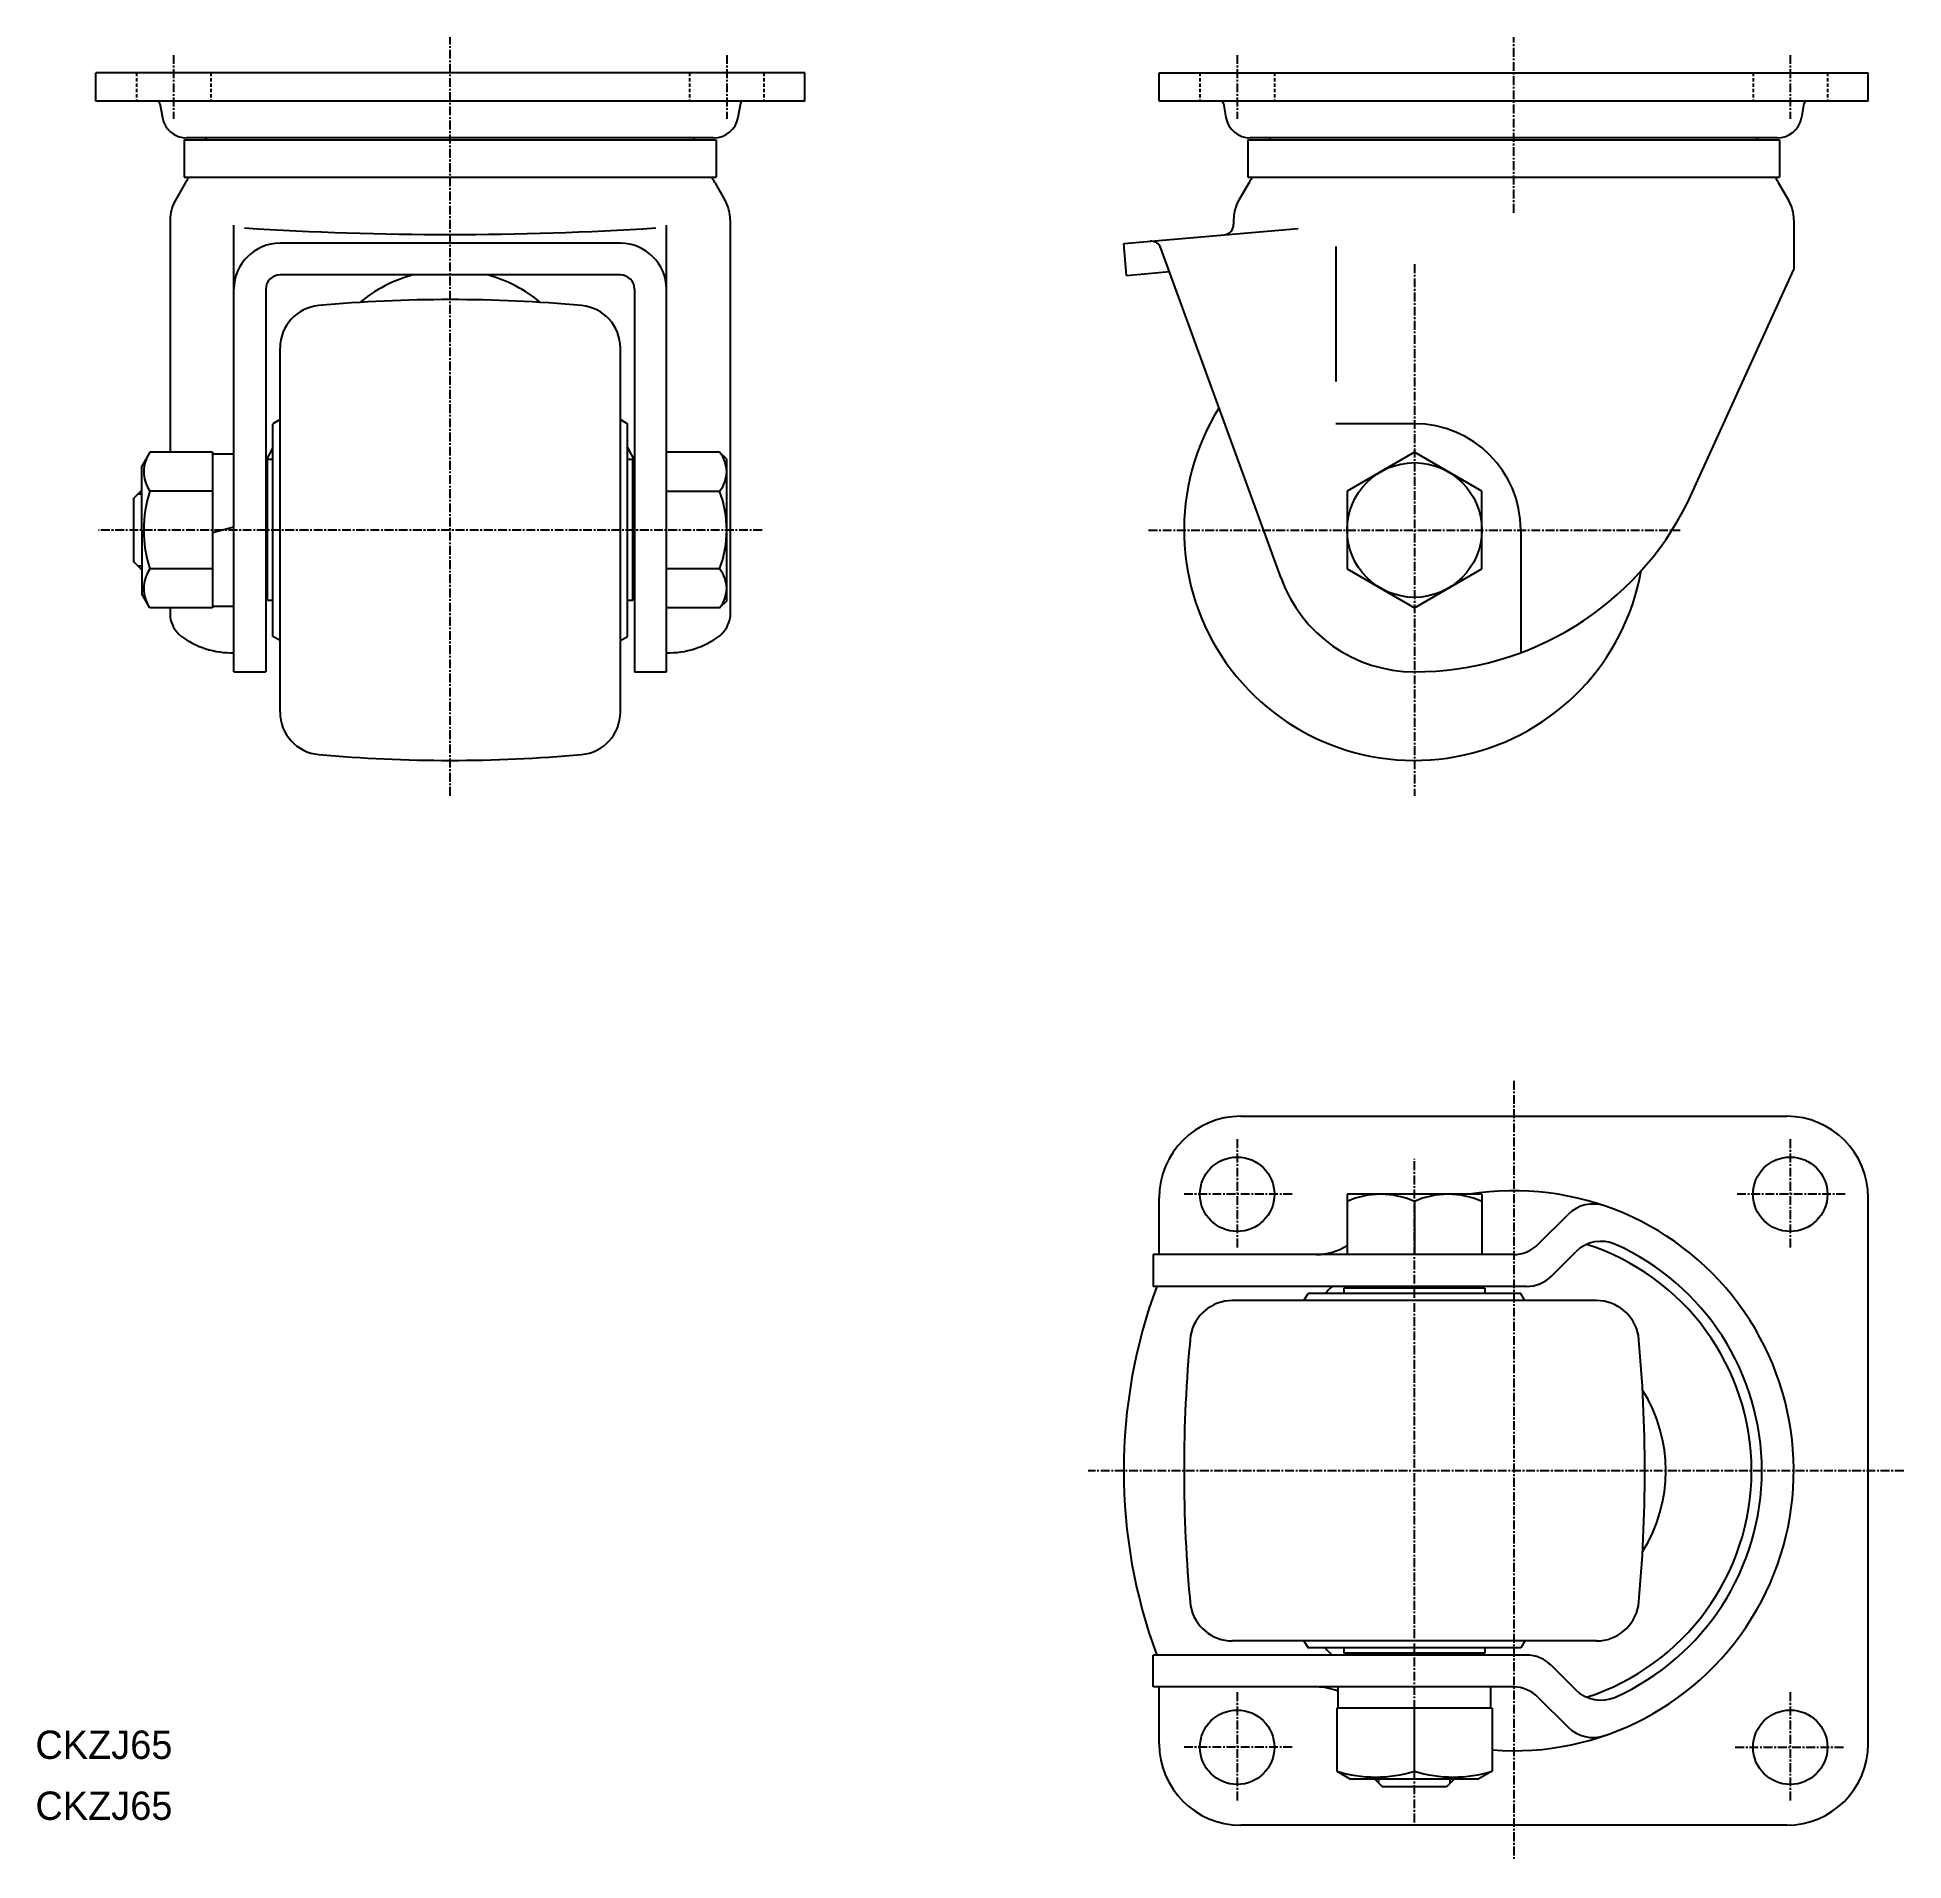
# Model space of a CAD drawing. Extents: x 0 to 264, y -6 to 251.
import ezdxf

# ---------------------------------------------------------------- set-up
doc = ezdxf.new("R2010")
doc.units = 0
doc.linetypes.add('CENTER', pattern=[2, 1.25, -0.25, 0.25, -0.25])
doc.linetypes.add('DASHED', pattern=[0.75, 0.5, -0.25])
doc.layers.get('0').update_dxf_attribs({"linetype": 'CONTINUOUS'})
doc.layers.add('CENTER', color=1, linetype='CENTER')

msp = doc.modelspace()

# ---------------------------------------------------------------- linework, layer by layer
at = {"color": 7, "linetype": 'CONTINUOUS'}
for p, q in [((108.5, 246.45), (8.5, 246.45)), ((8.5, 242.45), (8.5, 246.45)), ((108.5, 242.45), (108.5, 246.45)), ((158.5, 246.45), (258.5, 246.45)), ((158.5, 242.45), (158.5, 246.45)), ((258.5, 242.45), (258.5, 246.45)), ((108.5, 242.45), (8.5, 242.45)), ((258.5, 242.45), (158.5, 242.45)), ((17.56, 242.12), (17.91, 240.14)), ((99.44, 242.12), (99.09, 240.14)), ((167.56, 242.12), (167.91, 240.14)), ((249.44, 242.12), (249.09, 240.14)), ((21, 237.01), (21, 231.71)), ((21, 237.01), (96, 237.01)), ((95.65, 237.25), (21.35, 237.25)), ((24.24, 237.25), (24, 237.01)), ((92.76, 237.25), (93, 237.01)), ((96, 237.01), (96, 231.71)), ((171, 237.01), (246, 237.01)), ((171, 237.01), (171, 231.71)), ((245.65, 237.25), (171.35, 237.25)), ((174.24, 237.25), (174, 237.01)), ((242.76, 237.25), (243, 237.01)), ((246, 237.01), (246, 231.71)), ((21, 231.71), (96, 231.71)), ((171, 231.71), (246, 231.71)), ((21.18, 230.96), (19.74, 228.46)), ((95.82, 230.96), (97.26, 228.46)), ((171.18, 230.96), (169.74, 228.46)), ((245.82, 230.96), (247.26, 228.46)), ((19, 225.71), (19, 192.92)), ((28, 161.95), (28, 224.96)), ((89, 161.95), (89, 224.96)), ((98, 225.71), (98, 169.67)), ((153.5, 222.35), (178.09, 224.5)), ((169, 225.71), (169, 225.08)), ((248, 225.71), (248, 218.71)), ((82.5, 222.41), (34.5, 222.41)), ((153.89, 217.87), (153.5, 222.35)), ((175.69, 175.16), (158.75, 221.7)), ((183.4, 221.94), (183.4, 202.88)), ((233, 185.8), (248, 218.71)), ((32.5, 215.93), (32.5, 161.95)), ((82.5, 217.93), (34.5, 217.93)), ((82.5, 217.93), (34.5, 217.93)), ((84.5, 215.93), (84.5, 161.95)), ((153.89, 217.87), (159.95, 218.4)), ((34.5, 156.26), (34.5, 207.63)), ((82.5, 156.26), (82.5, 207.63)), ((34.5, 197.53), (33.5, 196.95)), ((82.5, 197.53), (83.5, 196.95)), ((33.5, 166.95), (33.5, 196.95)), ((83.5, 166.95), (83.5, 196.95)), ((194.5, 196.95), (183.4, 196.95)), ((16.14, 192.92), (15, 190.95)), ((25, 192.92), (16.14, 192.92)), ((25, 192.92), (25, 171.2)), ((25, 192.7), (28, 192.7)), ((33.5, 193.61), (32.5, 191.71)), ((83.5, 193.61), (84.5, 191.71)), ((96.5, 192.92), (89, 192.92)), ((97.5, 191.92), (96.5, 192.92)), ((194.5, 192.92), (185, 187.43)), ((204, 187.43), (194.5, 192.92)), ((15, 181.95), (15, 190.95)), ((32.75, 189.95), (32.5, 189.95)), ((33.5, 191.9), (32.75, 191.9)), ((32.75, 172), (32.75, 191.9)), ((84.25, 191.9), (83.5, 191.9)), ((84.25, 172), (84.25, 191.9)), ((84.5, 189.95), (84.25, 189.95)), ((97.5, 171.98), (97.5, 191.92)), ((15, 187.55), (13.9, 186.45)), ((25, 187.43), (16.14, 187.43)), ((89, 187.43), (96.5, 187.43)), ((185, 187.43), (185, 176.46)), ((204, 176.46), (204, 187.43)), ((13.9, 177.45), (13.9, 186.45)), ((15, 181.95), (15, 172.95)), ((28, 182.35), (25, 181.55)), ((25, 181.95), (25, 170.98)), ((209.5, 181.95), (209.5, 164.65)), ((15, 176.35), (13.9, 177.45)), ((25, 176.46), (16.14, 176.46)), ((96.5, 176.46), (89, 176.46)), ((185, 176.46), (194.5, 170.98)), ((194.5, 170.98), (204, 176.46)), ((32.75, 173.95), (32.5, 173.95)), ((84.5, 173.95), (84.25, 173.95)), ((16.14, 170.98), (15, 172.95)), ((25, 171.2), (28, 171.2)), ((33.5, 172), (32.75, 172)), ((84.25, 172), (83.5, 172)), ((97.5, 171.98), (96.5, 170.98)), ((25, 170.98), (16.14, 170.98)), ((19, 170.98), (19, 169.67)), ((96.5, 170.98), (89, 170.98)), ((98, 169.96), (98, 169.9)), ((34.5, 166.37), (33.5, 166.95)), ((82.5, 166.37), (83.5, 166.95)), ((97.44, 168.11), (97.4, 168.05)), ((28, 161.95), (32.5, 161.95)), ((84.5, 161.95), (89, 161.95)), ((170, 99.25), (247, 99.25)), ((158.5, 79.75), (158.5, 87.75)), ((185, 88.25), (185, 79.75)), ((204, 88.25), (185, 88.25)), ((194.5, 87.25), (194.5, 79.75)), ((204, 88.25), (204, 79.75)), ((258.5, 10.75), (258.5, 87.75)), ((211.96, 81.21), (216.17, 85.41)), ((208.43, 79.75), (157.65, 79.75)), ((157.65, 79.75), (157.65, 75.25)), ((213.83, 76.71), (217.26, 80.15)), ((210.29, 75.25), (157.65, 75.25)), ((178.92, 73.25), (179.5, 74.25)), ((209.5, 74.25), (179.5, 74.25)), ((184.55, 75), (184.55, 74.25)), ((204.45, 75), (184.55, 75)), ((186.5, 75), (186.5, 75.25)), ((202.5, 75.25), (202.5, 75)), ((204.45, 75), (204.45, 74.25)), ((210.08, 73.25), (209.5, 74.25)), ((220.18, 73.25), (168.82, 73.25)), ((220.18, 25.25), (168.82, 25.25)), ((178.92, 25.25), (179.5, 24.25)), ((209.5, 24.25), (179.5, 24.25)), ((184.55, 24.25), (184.55, 23.5)), ((204.45, 24.25), (204.45, 23.5)), ((210.08, 25.25), (209.5, 24.25)), ((210.29, 23.25), (157.65, 23.25)), ((157.65, 18.75), (157.65, 23.25)), ((204.45, 23.5), (184.55, 23.5)), ((187.5, 23.5), (187.5, 23.25)), ((203.5, 23.25), (203.5, 23.5)), ((213.83, 21.78), (217.26, 18.35)), ((208.43, 18.75), (157.65, 18.75)), ((158.5, 10.75), (158.5, 18.75)), ((183.75, 15.75), (183.75, 18.75)), ((205.25, 15.75), (205.25, 18.75)), ((211.96, 17.28), (216.17, 13.08)), ((205.47, 15.75), (183.53, 15.75)), ((183.53, 15.75), (183.53, 6.89)), ((194.5, 6.89), (194.5, 15.75)), ((205.47, 15.75), (205.47, 6.89)), ((183.53, 6.89), (185.5, 5.75)), ((203.5, 5.75), (185.5, 5.75)), ((188.9, 5.75), (190, 4.65)), ((200.1, 5.75), (199, 4.65)), ((205.47, 6.89), (203.5, 5.75)), ((199, 4.65), (190, 4.65)), ((247, -0.75), (170, -0.75))]:
    msp.add_line(p, q, dxfattribs=at)
at = {"color": 3, "linetype": 'DASHED'}
for p, q in [((14.25, 246.45), (14.25, 242.45)), ((24.75, 246.45), (24.75, 242.45)), ((92.25, 246.45), (92.25, 242.45)), ((102.75, 246.45), (102.75, 242.45)), ((164.25, 246.45), (164.25, 242.45)), ((174.75, 246.45), (174.75, 242.45)), ((242.25, 246.45), (242.25, 242.45)), ((252.75, 246.45), (252.75, 242.45))]:
    msp.add_line(p, q, dxfattribs=at)
at = {"color": 3, "linetype": 'CONTINUOUS'}
for p, q in [((15, 187), (14.45, 187)), ((14.45, 176.89), (15, 176.89)), ((189.45, 5.75), (189.45, 5.2)), ((199.55, 5.2), (199.55, 5.75))]:
    msp.add_line(p, q, dxfattribs=at)
at = {"color": 7, "linetype": 'CONTINUOUS'}
for centre, radius in [((194.5, 181.95), 9.5), ((169.5, 88.25), 5.25), ((247.5, 88.25), 5.25), ((169.5, 10.25), 5.25), ((247.5, 10.25), 5.25)]:
    msp.add_circle(centre, radius, dxfattribs=at)
for centre, radius, start, end in [((17.16, 242.05), 0.4, 10, 90), ((99.84, 242.05), 0.4, 90, 170), ((167.16, 242.05), 0.4, 10, 90), ((249.84, 242.05), 0.4, 90, 170), ((21.35, 240.75), 3.5, 190, 270), ((95.65, 240.75), 3.5, 270, 350), ((171.35, 240.75), 3.5, 190, 270), ((245.65, 240.75), 3.5, 270, 350), ((27.67, 227.21), 7.5, 143.1306, 150), ((89.33, 227.21), 7.5, 30, 36.8694), ((177.67, 227.21), 7.5, 143.1306, 150), ((239.33, 227.21), 7.5, 30, 36.8694), ((24.5, 225.71), 5.5, 150, 180), ((92.5, 225.71), 5.5, 0, 30), ((174.5, 225.71), 5.5, 150, 180), ((242.5, 225.71), 5.5, 0, 30), ((58.5, 677.94), 454.31, 266.3401, 273.6599), ((167.5, 225.08), 1.5, 275, 0), ((34.5, 215.91), 6.5, 90, 180), ((82.5, 215.91), 6.5, 0, 90), ((157.34, 221.19), 1.5, 20, 95), ((34.5, 215.93), 2, 90, 180), ((34.5, 215.93), 2, 90, 180), ((58.5, 198.64), 20, 105.3599, 129.61), ((58.5, 198.64), 20, 50.39, 74.6401), ((82.5, 215.93), 2, 0, 90), ((82.5, 215.93), 2, 0, 90), ((40.5, 207.63), 6, 95.1896, 180), ((58.5, 9.45), 205, 84.8104, 95.1896), ((76.5, 207.63), 6, 0, 84.8104), ((194.5, 181.95), 32.5, 147.9797, 349.8386), ((194.5, 181.95), 15, 0, 90), ((20.14, 190.18), 4.86, 154.3842, 214.3842), ((93.24, 190.18), 4.26, 319.932, 40.068), ((33.44, 181.95), 18.15, 162.412, 180), ((81.96, 181.95), 15.54, 339.3345, 20.6655), ((194.5, 204.95), 43, 270, 333.5634), ((33.44, 181.95), 18.15, 180, 197.588), ((20.14, 173.72), 4.86, 145.6158, 205.6158), ((93.24, 173.72), 4.26, 319.932, 40.068), ((194.5, 181.95), 20, 199.8349, 270), ((23.18, 170.29), 4.23, 188.4856, 230.415), ((93.82, 170.29), 4.23, 309.585, 351.5144), ((27.63, 176.49), 11.85, 232.9356, 271.794), ((89.37, 176.49), 11.85, 268.206, 307.0644), ((40.5, 156.26), 6, 180, 264.8104), ((76.5, 156.26), 6, 275.1896, 0), ((58.5, 354.45), 205, 264.8104, 275.1896), ((170, 87.75), 11.5, 90, 180), ((247, 87.75), 11.5, 0, 90), ((189.75, 76.47), 11.78, 66.2227, 113.7773), ((199.25, 76.47), 11.78, 66.2227, 113.7773), ((208.5, 49.25), 39.5, 265.6001, 99.1261), ((219.7, 81.88), 5, 71.0531, 135), ((220.8, 76.61), 5, 65.7986, 135), ((180.68, 87.75), 8, 270, 302.6909), ((208.43, 84.75), 5, 270, 315), ((208.5, 49.25), 33.55, 287.8318, 72.1682), ((208.5, 49.25), 35, 294.2014, 65.7986), ((210.29, 80.25), 5, 270, 315), ((228.5, 49.25), 75, 159.7164, 200.2836), ((208.5, 49.25), 36.5, 134.5753, 136.7698), ((168.82, 67.25), 6, 90, 169.8055), ((220.18, 67.25), 6, 10.1945, 90), ((362, 49.25), 200, 174.5309, 185.4691), ((27, 49.25), 200, 354.5309, 5.4691), ((208.5, 49.25), 21.45, 327.9262, 32.0738), ((168.82, 31.25), 6, 190.1945, 270), ((220.18, 31.25), 6, 270, 349.8055), ((208.5, 49.25), 36.5, 223.2302, 225.4247), ((210.29, 18.25), 5, 45, 90), ((180.68, 10.75), 8, 67.4272, 90), ((208.43, 13.75), 5, 45, 90), ((220.8, 21.88), 5, 225, 294.2014), ((170, 10.75), 11.5, 180, 270), ((219.7, 16.62), 5, 225, 288.9469), ((247, 10.75), 11.5, 270, 0), ((189.02, 24.19), 18.15, 252.412, 287.588), ((199.98, 24.19), 18.15, 252.412, 287.588)]:
    msp.add_arc(centre, radius, start, end, dxfattribs=at)
at = {"layer": 'CENTER', "color": 1, "linetype": 'CENTER'}
for p, q in [((58.5, 144.45), (58.5, 251.45)), ((208.5, 226.71), (208.5, 251.45)), ((19.5, 248.95), (19.5, 239.95)), ((97.5, 248.95), (97.5, 239.95)), ((169.5, 248.95), (169.5, 239.95)), ((247.5, 248.95), (247.5, 239.95)), ((194.5, 219.45), (194.5, 144.45)), ((102.5, 181.95), (8.9, 181.95)), ((157, 181.95), (232, 181.95)), ((208.5, 104.25), (208.5, -5.75)), ((169.5, 96), (169.5, 80.5)), ((247.5, 96), (247.5, 80.5)), ((194.5, -0.35), (194.5, 93.25)), ((177.25, 88.25), (161.75, 88.25)), ((255.25, 88.25), (239.75, 88.25)), ((263.5, 49.25), (148.5, 49.25)), ((169.5, 18), (169.5, 2.5)), ((247.5, 18), (247.5, 2.5)), ((177.25, 10.25), (161.75, 10.25)), ((239.75, 10.25), (255.25, 10.25))]:
    msp.add_line(p, q, dxfattribs=at)

# ---------------------------------------------------------------- texts
at = {"color": 7, "linetype": 'CONTINUOUS'}
for p in [(0, 8.6), (0, 0)]:
    msp.add_text('CKZJ65', height=4, dxfattribs=at).set_placement(p)

doc.saveas('drawing.dxf')
